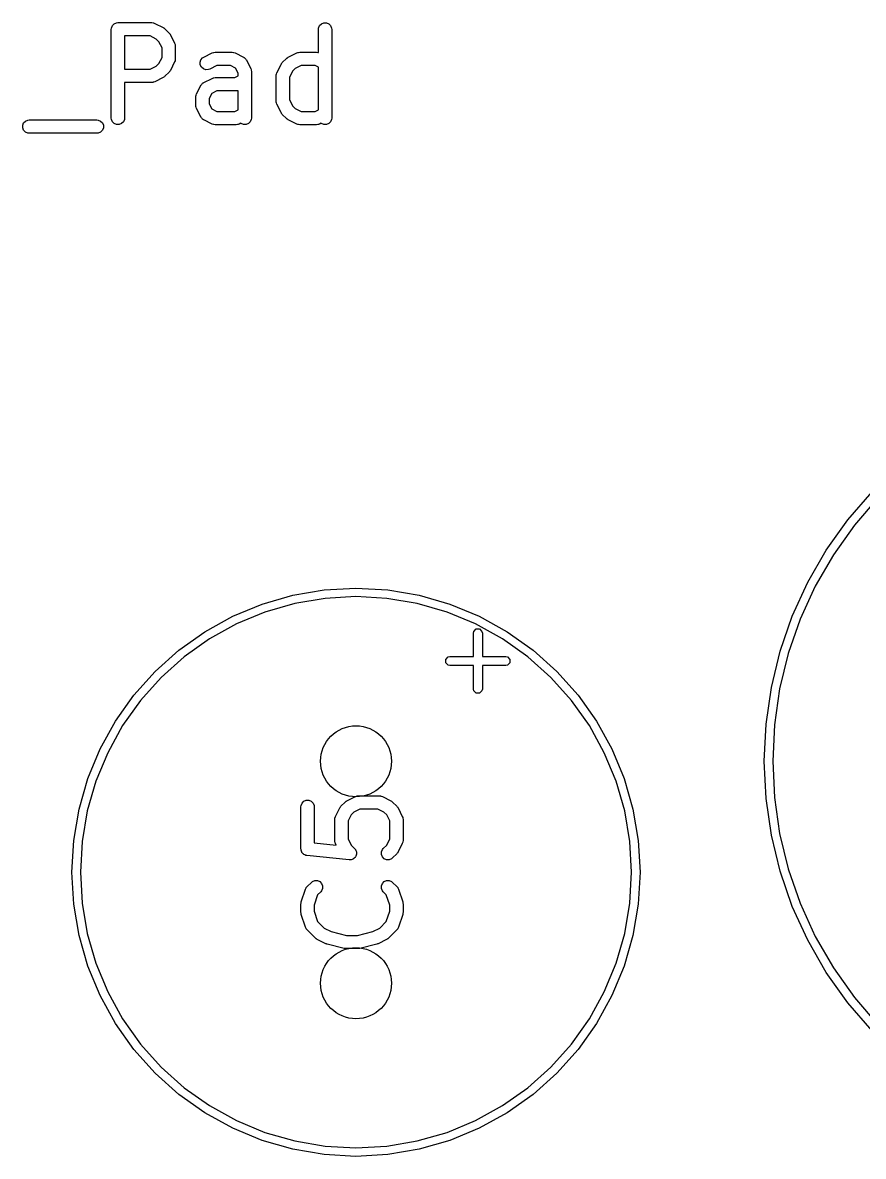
# Model space of a CAD drawing. Extents: x 2.68 to 10.38, y -4.66 to -2.29.
# Drawn here: x 3.125 to 3.497, y -2.793 to -2.291 of the extents above; entities that cross this region are included whole.
import ezdxf

# ---------------------------------------------------------------- set-up
doc = ezdxf.new("R2010")
doc.units = 0
doc.header["$MEASUREMENT"] = 0
doc.layers.add('BLACK', color=7, linetype='CONTINUOUS')

msp = doc.modelspace()

# ---------------------------------------------------------------- linework, layer by layer
at = {"layer": 'BLACK', "linetype": 'CONTINUOUS'}
for p, q in [((3.16396, -2.29292), (3.1644, -2.29186)), ((3.1644, -2.29186), (3.16521, -2.29104)), ((3.16521, -2.29104), (3.16628, -2.2906)), ((3.16628, -2.2906), (3.16685, -2.29054)), ((3.16685, -2.29054), (3.18185, -2.29054)), ((3.18185, -2.29054), (3.18243, -2.2906)), ((3.18243, -2.2906), (3.18253, -2.29064)), ((3.18253, -2.29064), (3.18263, -2.29065)), ((3.18263, -2.29065), (3.18317, -2.29086)), ((3.18317, -2.29086), (3.18692, -2.29273)), ((3.25582, -2.29292), (3.25626, -2.29186)), ((3.25626, -2.29186), (3.25708, -2.29104)), ((3.25708, -2.29104), (3.25814, -2.2906)), ((3.25814, -2.2906), (3.25929, -2.2906)), ((3.25929, -2.2906), (3.26036, -2.29104)), ((3.26036, -2.29104), (3.26117, -2.29186)), ((3.26117, -2.29186), (3.26161, -2.29292)), ((3.1639, -2.2935), (3.16396, -2.29292)), ((3.1639, -2.33287), (3.1639, -2.2935)), ((3.18116, -2.29645), (3.16981, -2.29645)), ((3.16981, -2.29645), (3.16981, -2.31117)), ((3.18385, -2.2978), (3.18116, -2.29645)), ((3.18692, -2.29273), (3.18717, -2.29289)), ((3.18717, -2.29289), (3.18724, -2.29292)), ((3.18724, -2.29292), (3.18732, -2.29298)), ((3.18732, -2.29298), (3.18741, -2.29304)), ((3.18741, -2.29304), (3.18746, -2.2931)), ((3.18746, -2.2931), (3.18769, -2.29328)), ((3.18769, -2.29328), (3.18956, -2.29516)), ((3.18956, -2.29516), (3.18975, -2.29538)), ((3.18975, -2.29538), (3.18981, -2.29544)), ((3.18981, -2.29544), (3.18987, -2.29552)), ((3.18987, -2.29552), (3.18993, -2.29561)), ((3.18993, -2.29561), (3.18996, -2.29568)), ((3.18996, -2.29568), (3.19012, -2.29593)), ((3.19012, -2.29593), (3.19199, -2.29968)), ((3.25576, -2.2935), (3.25582, -2.29292)), ((3.25576, -2.30378), (3.25576, -2.2935)), ((3.26161, -2.29292), (3.26167, -2.2935)), ((3.26167, -2.2935), (3.26167, -2.33287)), ((3.18505, -2.299), (3.18385, -2.2978)), ((3.1864, -2.30169), (3.18505, -2.299)), ((3.1864, -2.30592), (3.1864, -2.30169)), ((3.19199, -2.29968), (3.1922, -2.30022)), ((3.1922, -2.30022), (3.19221, -2.30032)), ((3.19221, -2.30032), (3.19225, -2.30042)), ((3.19225, -2.30042), (3.1923, -2.301)), ((3.1923, -2.301), (3.1923, -2.30662)), ((3.18505, -2.30862), (3.1864, -2.30592)), ((3.1922, -2.3074), (3.19199, -2.30794)), ((3.19221, -2.30729), (3.1922, -2.3074)), ((3.19225, -2.3072), (3.19221, -2.30729)), ((3.1923, -2.30662), (3.19225, -2.3072)), ((3.20329, -2.30813), (3.20366, -2.30703)), ((3.20366, -2.30703), (3.20441, -2.30616)), ((3.20441, -2.30616), (3.2049, -2.30585)), ((3.2049, -2.30585), (3.20865, -2.30398)), ((3.20865, -2.30398), (3.20919, -2.30377)), ((3.20919, -2.30377), (3.2093, -2.30376)), ((3.2093, -2.30376), (3.2094, -2.30372)), ((3.2094, -2.30372), (3.20997, -2.30367)), ((3.20997, -2.30367), (3.21747, -2.30367)), ((3.21747, -2.30367), (3.21805, -2.30372)), ((3.21805, -2.30372), (3.21815, -2.30376)), ((3.21815, -2.30376), (3.21825, -2.30377)), ((3.21825, -2.30377), (3.21879, -2.30398)), ((3.21879, -2.30398), (3.22254, -2.30585)), ((3.22254, -2.30585), (3.22264, -2.30591)), ((3.22264, -2.30591), (3.22268, -2.30593)), ((3.22268, -2.30593), (3.22274, -2.30598)), ((3.22274, -2.30598), (3.22303, -2.30616)), ((3.22303, -2.30616), (3.22328, -2.30644)), ((3.22328, -2.30644), (3.22356, -2.30668)), ((3.22356, -2.30668), (3.22374, -2.30698)), ((3.22374, -2.30698), (3.22379, -2.30703)), ((3.22379, -2.30703), (3.2238, -2.30708)), ((3.2238, -2.30708), (3.22386, -2.30717)), ((3.22386, -2.30717), (3.22574, -2.31092)), ((3.23976, -2.30828), (3.24163, -2.30641)), ((3.24163, -2.30641), (3.24186, -2.30622)), ((3.24186, -2.30622), (3.24191, -2.30616)), ((3.24191, -2.30616), (3.242, -2.30611)), ((3.242, -2.30611), (3.24208, -2.30604)), ((3.24208, -2.30604), (3.24215, -2.30601)), ((3.24215, -2.30601), (3.2424, -2.30585)), ((3.2424, -2.30585), (3.24615, -2.30398)), ((3.24615, -2.30398), (3.24669, -2.30377)), ((3.24669, -2.30377), (3.2468, -2.30376)), ((3.2468, -2.30376), (3.24689, -2.30372)), ((3.24689, -2.30372), (3.24747, -2.30367)), ((3.24747, -2.30367), (3.25497, -2.30367)), ((3.25497, -2.30367), (3.25554, -2.30372)), ((3.25554, -2.30372), (3.25564, -2.30376)), ((3.25564, -2.30376), (3.25575, -2.30377)), ((3.25575, -2.30377), (3.25576, -2.30378)), ((3.16981, -2.31117), (3.18116, -2.31117)), ((3.18116, -2.31117), (3.18385, -2.30982)), ((3.18385, -2.30982), (3.18505, -2.30862)), ((3.18956, -2.31246), (3.18769, -2.31433)), ((3.18975, -2.31223), (3.18956, -2.31246)), ((3.18981, -2.31218), (3.18975, -2.31223)), ((3.18987, -2.31209), (3.18981, -2.31218)), ((3.18993, -2.31201), (3.18987, -2.31209)), ((3.18996, -2.31194), (3.18993, -2.31201)), ((3.19012, -2.31169), (3.18996, -2.31194)), ((3.19199, -2.30794), (3.19012, -2.31169)), ((3.20338, -2.30927), (3.20329, -2.30813)), ((3.20389, -2.31031), (3.20338, -2.30927)), ((3.20476, -2.31106), (3.20389, -2.31031)), ((3.20585, -2.31142), (3.20476, -2.31106)), ((3.207, -2.31134), (3.20585, -2.31142)), ((3.20754, -2.31114), (3.207, -2.31134)), ((3.21067, -2.30957), (3.20754, -2.31114)), ((3.21678, -2.30957), (3.21067, -2.30957)), ((3.21902, -2.3107), (3.21678, -2.30957)), ((3.22014, -2.31294), (3.21902, -2.3107)), ((3.22574, -2.31092), (3.22595, -2.31146)), ((3.22595, -2.31146), (3.22595, -2.31157)), ((3.22595, -2.31157), (3.22599, -2.31167)), ((3.22599, -2.31167), (3.22605, -2.31224)), ((3.22605, -2.31224), (3.22605, -2.33287)), ((3.23733, -2.3128), (3.2392, -2.30905)), ((3.2392, -2.30905), (3.23936, -2.3088)), ((3.23936, -2.3088), (3.23939, -2.30873)), ((3.23939, -2.30873), (3.23946, -2.30865)), ((3.23946, -2.30865), (3.23951, -2.30856)), ((3.23951, -2.30856), (3.23957, -2.30851)), ((3.23957, -2.30851), (3.23976, -2.30828)), ((3.24427, -2.31212), (3.24292, -2.31482)), ((3.24547, -2.31092), (3.24427, -2.31212)), ((3.24817, -2.30957), (3.24547, -2.31092)), ((3.25427, -2.30957), (3.24817, -2.30957)), ((3.25576, -2.31032), (3.25427, -2.30957)), ((3.25576, -2.32917), (3.25576, -2.31032)), ((3.18185, -2.31707), (3.16981, -2.31707)), ((3.16981, -2.31707), (3.16981, -2.33287)), ((3.18243, -2.31702), (3.18185, -2.31707)), ((3.18253, -2.31697), (3.18243, -2.31702)), ((3.18263, -2.31697), (3.18253, -2.31697)), ((3.18317, -2.31676), (3.18263, -2.31697)), ((3.18692, -2.31489), (3.18317, -2.31676)), ((3.18717, -2.31473), (3.18692, -2.31489)), ((3.18724, -2.3147), (3.18717, -2.31473)), ((3.18732, -2.31463), (3.18724, -2.3147)), ((3.18741, -2.31458), (3.18732, -2.31463)), ((3.18746, -2.31452), (3.18741, -2.31458)), ((3.18769, -2.31433), (3.18746, -2.31452)), ((3.20389, -2.31793), (3.20417, -2.31769)), ((3.20417, -2.31769), (3.20441, -2.31741)), ((3.20441, -2.31741), (3.20471, -2.31723)), ((3.20471, -2.31723), (3.20476, -2.31718)), ((3.20476, -2.31718), (3.20481, -2.31716)), ((3.20481, -2.31716), (3.2049, -2.3171)), ((3.2049, -2.3171), (3.20865, -2.31523)), ((3.20865, -2.31523), (3.20919, -2.31502)), ((3.20919, -2.31502), (3.2093, -2.31501)), ((3.2093, -2.31501), (3.2094, -2.31497)), ((3.2094, -2.31497), (3.20997, -2.31492)), ((3.20997, -2.31492), (3.21865, -2.31492)), ((3.21865, -2.31492), (3.22014, -2.31417)), ((3.22014, -2.31417), (3.22014, -2.31294)), ((3.23702, -2.31412), (3.23707, -2.31354)), ((3.23702, -2.32537), (3.23702, -2.31412)), ((3.23707, -2.31354), (3.23711, -2.31345)), ((3.23711, -2.31345), (3.23712, -2.31334)), ((3.23712, -2.31334), (3.23733, -2.3128)), ((3.24292, -2.31482), (3.24292, -2.32467)), ((3.20149, -2.32282), (3.2015, -2.32271)), ((3.2015, -2.32271), (3.20171, -2.32217)), ((3.20171, -2.32217), (3.20358, -2.31842)), ((3.20358, -2.31842), (3.20364, -2.31833)), ((3.20364, -2.31833), (3.20366, -2.31828)), ((3.20366, -2.31828), (3.20371, -2.31822)), ((3.20371, -2.31822), (3.20389, -2.31793)), ((3.20843, -2.32194), (3.2073, -2.32419)), ((3.21067, -2.32082), (3.20843, -2.32194)), ((3.21935, -2.32082), (3.21067, -2.32082)), ((3.21992, -2.32076), (3.21935, -2.32082)), ((3.22002, -2.32072), (3.21992, -2.32076)), ((3.22013, -2.32072), (3.22002, -2.32072)), ((3.22014, -2.32071), (3.22013, -2.32072)), ((3.22014, -2.32917), (3.22014, -2.32071)), ((3.2014, -2.32349), (3.20145, -2.32292)), ((3.2014, -2.32724), (3.2014, -2.32349)), ((3.20145, -2.32782), (3.2014, -2.32724)), ((3.20145, -2.32292), (3.20149, -2.32282)), ((3.2073, -2.32419), (3.2073, -2.32655)), ((3.2073, -2.32655), (3.20843, -2.32879)), ((3.23707, -2.32594), (3.23702, -2.32537)), ((3.23711, -2.32604), (3.23707, -2.32594)), ((3.23712, -2.32615), (3.23711, -2.32604)), ((3.23733, -2.32669), (3.23712, -2.32615)), ((3.2392, -2.33044), (3.23733, -2.32669)), ((3.24292, -2.32467), (3.24427, -2.32737)), ((3.24427, -2.32737), (3.24547, -2.32857)), ((3.20149, -2.32792), (3.20145, -2.32782)), ((3.2015, -2.32802), (3.20149, -2.32792)), ((3.20171, -2.32856), (3.2015, -2.32802)), ((3.20358, -2.33231), (3.20171, -2.32856)), ((3.20364, -2.33241), (3.20358, -2.33231)), ((3.20366, -2.33245), (3.20364, -2.33241)), ((3.20371, -2.33251), (3.20366, -2.33245)), ((3.20389, -2.3328), (3.20371, -2.33251)), ((3.20417, -2.33304), (3.20389, -2.3328)), ((3.20843, -2.32879), (3.21067, -2.32991)), ((3.21067, -2.32991), (3.21865, -2.32991)), ((3.21865, -2.32991), (3.22014, -2.32917)), ((3.23936, -2.33069), (3.2392, -2.33044)), ((3.23939, -2.33076), (3.23936, -2.33069)), ((3.23946, -2.33084), (3.23939, -2.33076)), ((3.23951, -2.33093), (3.23946, -2.33084)), ((3.23957, -2.33098), (3.23951, -2.33093)), ((3.23976, -2.33121), (3.23957, -2.33098)), ((3.24163, -2.33308), (3.23976, -2.33121)), ((3.24547, -2.32857), (3.24817, -2.32991)), ((3.24817, -2.32991), (3.25427, -2.32991)), ((3.25427, -2.32991), (3.25576, -2.32917)), ((3.12459, -2.33604), (3.12503, -2.33498)), ((3.12459, -2.33719), (3.12459, -2.33604)), ((3.12503, -2.33826), (3.12459, -2.33719)), ((3.12503, -2.33498), (3.12584, -2.33416)), ((3.12584, -2.33416), (3.12691, -2.33372)), ((3.12691, -2.33372), (3.12748, -2.33366)), ((3.12748, -2.33366), (3.15748, -2.33366)), ((3.15748, -2.33366), (3.15806, -2.33372)), ((3.15806, -2.33372), (3.15912, -2.33416)), ((3.15912, -2.33416), (3.15994, -2.33498)), ((3.15994, -2.33498), (3.16038, -2.33604)), ((3.16038, -2.33719), (3.15994, -2.33826)), ((3.16038, -2.33604), (3.16038, -2.33719)), ((3.16396, -2.33344), (3.1639, -2.33287)), ((3.1644, -2.33451), (3.16396, -2.33344)), ((3.16521, -2.33532), (3.1644, -2.33451)), ((3.16628, -2.33576), (3.16521, -2.33532)), ((3.16743, -2.33576), (3.16628, -2.33576)), ((3.16849, -2.33532), (3.16743, -2.33576)), ((3.16931, -2.33451), (3.16849, -2.33532)), ((3.16975, -2.33344), (3.16931, -2.33451)), ((3.16981, -2.33287), (3.16975, -2.33344)), ((3.20441, -2.33332), (3.20417, -2.33304)), ((3.20471, -2.33351), (3.20441, -2.33332)), ((3.20476, -2.33356), (3.20471, -2.33351)), ((3.20481, -2.33357), (3.20476, -2.33356)), ((3.2049, -2.33363), (3.20481, -2.33357)), ((3.20865, -2.33551), (3.2049, -2.33363)), ((3.20919, -2.33571), (3.20865, -2.33551)), ((3.2093, -2.33572), (3.20919, -2.33571)), ((3.2094, -2.33576), (3.2093, -2.33572)), ((3.20997, -2.33582), (3.2094, -2.33576)), ((3.21935, -2.33582), (3.20997, -2.33582)), ((3.21992, -2.33576), (3.21935, -2.33582)), ((3.22002, -2.33572), (3.21992, -2.33576)), ((3.22013, -2.33571), (3.22002, -2.33572)), ((3.22067, -2.33551), (3.22013, -2.33571)), ((3.22132, -2.33518), (3.22067, -2.33551)), ((3.22146, -2.33532), (3.22132, -2.33518)), ((3.22252, -2.33576), (3.22146, -2.33532)), ((3.22367, -2.33576), (3.22252, -2.33576)), ((3.22474, -2.33532), (3.22367, -2.33576)), ((3.22555, -2.33451), (3.22474, -2.33532)), ((3.22599, -2.33344), (3.22555, -2.33451)), ((3.22605, -2.33287), (3.22599, -2.33344)), ((3.24186, -2.33327), (3.24163, -2.33308)), ((3.24191, -2.33332), (3.24186, -2.33327)), ((3.242, -2.33338), (3.24191, -2.33332)), ((3.24208, -2.33345), (3.242, -2.33338)), ((3.24215, -2.33348), (3.24208, -2.33345)), ((3.2424, -2.33363), (3.24215, -2.33348)), ((3.24615, -2.33551), (3.2424, -2.33363)), ((3.24669, -2.33571), (3.24615, -2.33551)), ((3.2468, -2.33572), (3.24669, -2.33571)), ((3.24689, -2.33576), (3.2468, -2.33572)), ((3.24747, -2.33582), (3.24689, -2.33576)), ((3.25497, -2.33582), (3.24747, -2.33582)), ((3.25554, -2.33576), (3.25497, -2.33582)), ((3.25564, -2.33572), (3.25554, -2.33576)), ((3.25575, -2.33571), (3.25564, -2.33572)), ((3.25629, -2.33551), (3.25575, -2.33571)), ((3.25694, -2.33518), (3.25629, -2.33551)), ((3.25708, -2.33532), (3.25694, -2.33518)), ((3.25814, -2.33576), (3.25708, -2.33532)), ((3.25929, -2.33576), (3.25814, -2.33576)), ((3.26036, -2.33532), (3.25929, -2.33576)), ((3.26117, -2.33451), (3.26036, -2.33532)), ((3.26161, -2.33344), (3.26117, -2.33451)), ((3.26167, -2.33287), (3.26161, -2.33344)), ((3.12584, -2.33907), (3.12503, -2.33826)), ((3.12691, -2.33951), (3.12584, -2.33907)), ((3.12748, -2.33957), (3.12691, -2.33951)), ((3.15748, -2.33957), (3.12748, -2.33957)), ((3.15806, -2.33951), (3.15748, -2.33957)), ((3.15912, -2.33907), (3.15806, -2.33951)), ((3.15994, -2.33826), (3.15912, -2.33907)), ((3.4906, -2.51103), (3.5014, -2.49857)), ((3.50411, -2.50115), (3.49355, -2.51334)), ((3.48104, -2.52446), (3.4906, -2.51103)), ((3.49355, -2.51334), (3.48419, -2.52648)), ((3.4728, -2.53873), (3.48104, -2.52446)), ((3.48419, -2.52648), (3.47613, -2.54045)), ((3.46595, -2.55373), (3.4728, -2.53873)), ((3.24441, -2.5445), (3.25834, -2.54213)), ((3.25834, -2.54213), (3.27244, -2.54134)), ((3.27244, -2.54134), (3.28655, -2.54213)), ((3.28655, -2.54213), (3.30048, -2.5445)), ((3.47613, -2.54045), (3.46943, -2.55512)), ((3.21778, -2.55381), (3.23083, -2.54841)), ((3.23083, -2.54841), (3.24441, -2.5445)), ((3.24524, -2.54815), (3.23207, -2.55194)), ((3.25875, -2.54585), (3.24524, -2.54815)), ((3.27244, -2.54508), (3.25875, -2.54585)), ((3.28613, -2.54585), (3.27244, -2.54508)), ((3.29964, -2.54815), (3.28613, -2.54585)), ((3.31281, -2.55194), (3.29964, -2.54815)), ((3.30048, -2.5445), (3.31405, -2.54841)), ((3.31405, -2.54841), (3.3271, -2.55381)), ((3.20541, -2.56065), (3.21778, -2.55381)), ((3.23207, -2.55194), (3.2194, -2.55719)), ((3.32548, -2.55719), (3.31281, -2.55194)), ((3.3271, -2.55381), (3.33947, -2.56065)), ((3.46056, -2.56931), (3.46595, -2.55373)), ((3.2194, -2.55719), (3.20741, -2.56382)), ((3.33748, -2.56382), (3.32548, -2.55719)), ((3.46943, -2.55512), (3.46415, -2.57036)), ((3.19389, -2.56882), (3.20541, -2.56065)), ((3.20741, -2.56382), (3.19623, -2.57175)), ((3.32455, -2.56126), (3.3247, -2.56051)), ((3.32455, -2.57169), (3.32455, -2.56126)), ((3.3247, -2.56051), (3.32576, -2.55944)), ((3.32576, -2.55944), (3.32727, -2.55944)), ((3.32727, -2.55944), (3.32833, -2.56051)), ((3.32833, -2.56051), (3.32848, -2.56126)), ((3.32848, -2.56126), (3.32848, -2.57169)), ((3.34866, -2.57175), (3.33748, -2.56382)), ((3.33947, -2.56065), (3.35099, -2.56882)), ((3.18336, -2.57824), (3.19389, -2.56882)), ((3.35099, -2.56882), (3.36153, -2.57824)), ((3.19623, -2.57175), (3.186, -2.58089)), ((3.3123, -2.57291), (3.31336, -2.57184)), ((3.3123, -2.57442), (3.3123, -2.57291)), ((3.31336, -2.57184), (3.31411, -2.57169)), ((3.31411, -2.57169), (3.32455, -2.57169)), ((3.32848, -2.57169), (3.33892, -2.57169)), ((3.33892, -2.57169), (3.33967, -2.57184)), ((3.33967, -2.57184), (3.34074, -2.57291)), ((3.34074, -2.57291), (3.34074, -2.57442)), ((3.35888, -2.58089), (3.34866, -2.57175)), ((3.45667, -2.58533), (3.46056, -2.56931)), ((3.46415, -2.57036), (3.46035, -2.58604)), ((3.17394, -2.58877), (3.18336, -2.57824)), ((3.31336, -2.57548), (3.3123, -2.57442)), ((3.31411, -2.57563), (3.31336, -2.57548)), ((3.32455, -2.57563), (3.31411, -2.57563)), ((3.32455, -2.58606), (3.32455, -2.57563)), ((3.33892, -2.57563), (3.32848, -2.57563)), ((3.32848, -2.57563), (3.32848, -2.58606)), ((3.33967, -2.57548), (3.33892, -2.57563)), ((3.34074, -2.57442), (3.33967, -2.57548)), ((3.36153, -2.57824), (3.37094, -2.58877)), ((3.186, -2.58089), (3.17687, -2.59111)), ((3.36801, -2.59111), (3.35888, -2.58089)), ((3.16577, -2.6003), (3.17394, -2.58877)), ((3.3247, -2.58682), (3.32455, -2.58606)), ((3.32576, -2.58788), (3.3247, -2.58682)), ((3.32727, -2.58788), (3.32576, -2.58788)), ((3.32833, -2.58682), (3.32727, -2.58788)), ((3.32848, -2.58606), (3.32833, -2.58682)), ((3.37094, -2.58877), (3.37911, -2.6003)), ((3.45433, -2.60164), (3.45667, -2.58533)), ((3.46035, -2.58604), (3.45806, -2.602)), ((3.17687, -2.59111), (3.16894, -2.60229)), ((3.37594, -2.60229), (3.36801, -2.59111)), ((3.15893, -2.61266), (3.16577, -2.6003)), ((3.16894, -2.60229), (3.16231, -2.61429)), ((3.38258, -2.61429), (3.37594, -2.60229)), ((3.37911, -2.6003), (3.38595, -2.61266)), ((3.45354, -2.61811), (3.45433, -2.60164)), ((3.45806, -2.602), (3.45729, -2.61811)), ((3.15353, -2.62571), (3.15893, -2.61266)), ((3.16231, -2.61429), (3.15706, -2.62695)), ((3.38782, -2.62695), (3.38258, -2.61429)), ((3.38595, -2.61266), (3.39136, -2.62571)), ((3.45433, -2.63458), (3.45354, -2.61811)), ((3.45729, -2.61811), (3.45806, -2.63422)), ((3.14962, -2.63929), (3.15353, -2.62571)), ((3.15706, -2.62695), (3.15327, -2.64012)), ((3.39162, -2.64012), (3.38782, -2.62695)), ((3.39136, -2.62571), (3.39527, -2.63929)), ((3.2684, -2.63562), (3.27215, -2.63375)), ((3.27215, -2.63375), (3.27269, -2.63354)), ((3.27269, -2.63354), (3.2728, -2.63353)), ((3.2728, -2.63353), (3.2729, -2.63349)), ((3.2729, -2.63349), (3.27347, -2.63344)), ((3.27347, -2.63344), (3.28285, -2.63344)), ((3.28285, -2.63344), (3.28342, -2.63349)), ((3.28342, -2.63349), (3.28352, -2.63353)), ((3.28352, -2.63353), (3.28363, -2.63354)), ((3.28363, -2.63354), (3.28417, -2.63375)), ((3.28417, -2.63375), (3.28792, -2.63562)), ((3.45806, -2.63422), (3.46035, -2.65019)), ((3.14725, -2.65322), (3.14962, -2.63929)), ((3.24802, -2.63826), (3.24808, -2.63769)), ((3.24802, -2.65701), (3.24802, -2.63826)), ((3.24808, -2.63769), (3.24852, -2.63662)), ((3.24852, -2.63662), (3.24934, -2.63581)), ((3.24934, -2.63581), (3.2504, -2.63537)), ((3.2504, -2.63537), (3.25155, -2.63537)), ((3.25155, -2.63537), (3.25262, -2.63581)), ((3.25262, -2.63581), (3.25343, -2.63662)), ((3.25343, -2.63662), (3.25387, -2.63769)), ((3.25387, -2.63769), (3.25393, -2.63826)), ((3.25393, -2.63826), (3.25393, -2.65434)), ((3.26333, -2.64257), (3.26521, -2.63882)), ((3.26521, -2.63882), (3.26537, -2.63857)), ((3.26537, -2.63857), (3.26539, -2.6385)), ((3.26539, -2.6385), (3.26546, -2.63842)), ((3.26546, -2.63842), (3.26552, -2.63833)), ((3.26552, -2.63833), (3.26558, -2.63828)), ((3.26558, -2.63828), (3.26576, -2.63805)), ((3.26576, -2.63805), (3.26764, -2.63618)), ((3.26764, -2.63618), (3.26786, -2.63599)), ((3.26786, -2.63599), (3.26791, -2.63593)), ((3.26791, -2.63593), (3.268, -2.63588)), ((3.268, -2.63588), (3.26808, -2.63581)), ((3.26808, -2.63581), (3.26816, -2.63578)), ((3.26816, -2.63578), (3.2684, -2.63562)), ((3.27417, -2.63934), (3.27147, -2.64069)), ((3.28215, -2.63934), (3.27417, -2.63934)), ((3.28485, -2.64069), (3.28215, -2.63934)), ((3.28792, -2.63562), (3.28817, -2.63578)), ((3.28817, -2.63578), (3.28824, -2.63581)), ((3.28824, -2.63581), (3.28832, -2.63588)), ((3.28832, -2.63588), (3.28841, -2.63593)), ((3.28841, -2.63593), (3.28846, -2.63599)), ((3.28846, -2.63599), (3.28869, -2.63618)), ((3.28869, -2.63618), (3.29056, -2.63805)), ((3.29056, -2.63805), (3.29075, -2.63828)), ((3.29075, -2.63828), (3.29081, -2.63833)), ((3.29081, -2.63833), (3.29086, -2.63842)), ((3.29086, -2.63842), (3.29093, -2.6385)), ((3.29093, -2.6385), (3.29096, -2.63857)), ((3.29096, -2.63857), (3.29111, -2.63882)), ((3.29111, -2.63882), (3.29299, -2.64257)), ((3.39527, -2.63929), (3.39763, -2.65322)), ((3.45667, -2.65089), (3.45433, -2.63458)), ((3.15327, -2.64012), (3.15097, -2.65364)), ((3.26302, -2.64389), (3.26308, -2.64331)), ((3.26302, -2.65326), (3.26302, -2.64389)), ((3.26308, -2.64331), (3.26312, -2.64321)), ((3.26312, -2.64321), (3.26313, -2.64311)), ((3.26313, -2.64311), (3.26333, -2.64257)), ((3.27028, -2.64189), (3.26893, -2.64459)), ((3.27147, -2.64069), (3.27028, -2.64189)), ((3.28605, -2.64189), (3.28485, -2.64069)), ((3.28739, -2.64459), (3.28605, -2.64189)), ((3.29299, -2.64257), (3.2932, -2.64311)), ((3.2932, -2.64311), (3.2932, -2.64321)), ((3.2932, -2.64321), (3.29324, -2.64331)), ((3.29324, -2.64331), (3.2933, -2.64389)), ((3.2933, -2.64389), (3.2933, -2.65326)), ((3.39391, -2.65364), (3.39162, -2.64012)), ((3.26893, -2.64459), (3.26893, -2.65257)), ((3.28739, -2.65257), (3.28739, -2.64459)), ((3.14646, -2.66732), (3.14725, -2.65322)), ((3.15097, -2.65364), (3.1502, -2.66732)), ((3.25393, -2.65434), (3.2637, -2.65532)), ((3.26308, -2.65384), (3.26302, -2.65326)), ((3.26312, -2.65394), (3.26308, -2.65384)), ((3.26313, -2.65404), (3.26312, -2.65394)), ((3.26333, -2.65458), (3.26313, -2.65404)), ((3.2637, -2.65532), (3.26333, -2.65458)), ((3.26893, -2.65257), (3.27028, -2.65526)), ((3.28605, -2.65526), (3.28739, -2.65257)), ((3.29299, -2.65458), (3.29111, -2.65833)), ((3.2932, -2.65404), (3.29299, -2.65458)), ((3.29324, -2.65384), (3.2932, -2.65394)), ((3.2932, -2.65394), (3.2932, -2.65404)), ((3.2933, -2.65326), (3.29324, -2.65384)), ((3.39468, -2.66732), (3.39391, -2.65364)), ((3.39763, -2.65322), (3.39843, -2.66732)), ((3.46056, -2.66691), (3.45667, -2.65089)), ((3.46035, -2.65019), (3.46415, -2.66586)), ((3.24805, -2.65722), (3.24802, -2.65701)), ((3.24804, -2.6573), (3.24805, -2.65722)), ((3.24806, -2.65737), (3.24804, -2.6573)), ((3.24808, -2.65759), (3.24806, -2.65737)), ((3.24825, -2.65799), (3.24808, -2.65759)), ((3.24837, -2.6584), (3.24825, -2.65799)), ((3.24847, -2.65851), (3.24837, -2.6584)), ((3.24852, -2.65865), (3.24847, -2.65851)), ((3.24883, -2.65896), (3.24852, -2.65865)), ((3.2491, -2.65929), (3.24883, -2.65896)), ((3.24923, -2.65936), (3.2491, -2.65929)), ((3.24934, -2.65947), (3.24923, -2.65936)), ((3.24974, -2.65963), (3.24934, -2.65947)), ((3.27028, -2.65526), (3.27181, -2.6568)), ((3.27181, -2.6568), (3.27218, -2.65725)), ((3.27218, -2.65725), (3.27224, -2.65738)), ((3.27224, -2.65738), (3.27233, -2.6575)), ((3.27233, -2.6575), (3.27246, -2.65791)), ((3.27246, -2.65791), (3.27262, -2.65831)), ((3.27256, -2.6596), (3.27255, -2.65975)), ((3.27262, -2.65946), (3.27256, -2.6596)), ((3.27262, -2.65831), (3.27262, -2.65846)), ((3.27262, -2.65846), (3.27266, -2.6586)), ((3.27266, -2.6586), (3.27262, -2.65903)), ((3.27262, -2.65903), (3.27262, -2.65946)), ((3.2837, -2.65831), (3.28414, -2.65725)), ((3.2837, -2.65946), (3.2837, -2.65831)), ((3.28414, -2.66053), (3.2837, -2.65946)), ((3.28414, -2.65725), (3.28451, -2.6568)), ((3.28451, -2.6568), (3.28605, -2.65526)), ((3.29056, -2.6591), (3.28869, -2.66097)), ((3.29075, -2.65887), (3.29056, -2.6591)), ((3.29081, -2.65882), (3.29075, -2.65887)), ((3.29086, -2.65873), (3.29081, -2.65882)), ((3.29093, -2.65865), (3.29086, -2.65873)), ((3.29096, -2.65858), (3.29093, -2.65865)), ((3.29111, -2.65833), (3.29096, -2.65858)), ((3.25012, -2.65984), (3.24974, -2.65963)), ((3.25033, -2.65988), (3.25012, -2.65984)), ((3.2504, -2.65991), (3.25033, -2.65988)), ((3.25047, -2.65991), (3.2504, -2.65991)), ((3.25068, -2.65995), (3.25047, -2.65991)), ((3.26943, -2.66182), (3.25068, -2.65995)), ((3.27001, -2.66183), (3.26943, -2.66182)), ((3.27015, -2.66178), (3.27001, -2.66183)), ((3.2703, -2.66178), (3.27015, -2.66178)), ((3.2707, -2.66162), (3.2703, -2.66178)), ((3.27111, -2.66149), (3.2707, -2.66162)), ((3.27123, -2.6614), (3.27111, -2.66149)), ((3.27137, -2.66134), (3.27123, -2.6614)), ((3.27167, -2.66104), (3.27137, -2.66134)), ((3.272, -2.66076), (3.27167, -2.66104)), ((3.27207, -2.66063), (3.272, -2.66076)), ((3.27218, -2.66053), (3.27207, -2.66063)), ((3.27234, -2.66013), (3.27218, -2.66053)), ((3.27255, -2.65975), (3.27234, -2.66013)), ((3.28496, -2.66134), (3.28414, -2.66053)), ((3.28602, -2.66178), (3.28496, -2.66134)), ((3.28717, -2.66178), (3.28602, -2.66178)), ((3.28824, -2.66134), (3.28717, -2.66178)), ((3.28869, -2.66097), (3.28824, -2.66134)), ((3.14725, -2.68143), (3.14646, -2.66732)), ((3.1502, -2.66732), (3.15097, -2.68101)), ((3.39391, -2.68101), (3.39468, -2.66732)), ((3.39843, -2.66732), (3.39763, -2.68143)), ((3.46595, -2.68249), (3.46056, -2.66691)), ((3.46415, -2.66586), (3.46943, -2.6811)), ((3.25005, -2.67483), (3.25029, -2.6743)), ((3.25029, -2.6743), (3.25036, -2.67422)), ((3.25036, -2.67422), (3.2504, -2.67412)), ((3.2504, -2.67412), (3.25076, -2.67367)), ((3.25076, -2.67367), (3.25264, -2.6718)), ((3.25264, -2.6718), (3.25309, -2.67143)), ((3.25309, -2.67143), (3.25415, -2.67099)), ((3.25415, -2.67099), (3.2553, -2.67099)), ((3.2553, -2.67099), (3.25637, -2.67143)), ((3.25637, -2.67143), (3.25718, -2.67224)), ((3.25718, -2.67224), (3.25762, -2.67331)), ((3.25762, -2.67446), (3.25718, -2.67552)), ((3.25762, -2.67331), (3.25762, -2.67446)), ((3.2837, -2.67331), (3.28414, -2.67224)), ((3.2837, -2.67446), (3.2837, -2.67331)), ((3.28414, -2.67552), (3.2837, -2.67446)), ((3.28414, -2.67224), (3.28496, -2.67143)), ((3.28496, -2.67143), (3.28602, -2.67099)), ((3.28602, -2.67099), (3.28717, -2.67099)), ((3.28717, -2.67099), (3.28824, -2.67143)), ((3.28824, -2.67143), (3.28869, -2.6718)), ((3.28869, -2.6718), (3.29056, -2.67367)), ((3.29056, -2.67367), (3.29093, -2.67412)), ((3.29093, -2.67412), (3.29097, -2.67422)), ((3.29097, -2.67422), (3.29104, -2.6743)), ((3.29104, -2.6743), (3.29127, -2.67483)), ((3.24818, -2.68045), (3.25005, -2.67483)), ((3.25543, -2.67735), (3.25393, -2.68186)), ((3.25681, -2.67597), (3.25543, -2.67735)), ((3.25718, -2.67552), (3.25681, -2.67597)), ((3.28451, -2.67597), (3.28414, -2.67552)), ((3.28589, -2.67735), (3.28451, -2.67597)), ((3.28739, -2.68186), (3.28589, -2.67735)), ((3.29127, -2.67483), (3.29315, -2.68045)), ((3.14962, -2.69536), (3.14725, -2.68143)), ((3.15097, -2.68101), (3.15327, -2.69452)), ((3.24802, -2.68138), (3.24805, -2.68109)), ((3.24802, -2.68513), (3.24802, -2.68138)), ((3.24805, -2.68101), (3.24807, -2.68091)), ((3.24805, -2.68109), (3.24805, -2.68101)), ((3.24807, -2.68091), (3.24808, -2.68081)), ((3.24808, -2.68081), (3.24811, -2.68074)), ((3.24811, -2.68074), (3.24818, -2.68045)), ((3.25393, -2.68186), (3.25393, -2.68465)), ((3.25393, -2.68465), (3.25543, -2.68916)), ((3.28589, -2.68916), (3.28739, -2.68465)), ((3.28739, -2.68465), (3.28739, -2.68186)), ((3.29315, -2.68045), (3.29321, -2.68074)), ((3.29321, -2.68074), (3.29324, -2.68081)), ((3.29324, -2.68081), (3.29325, -2.68091)), ((3.29325, -2.68091), (3.29328, -2.68101)), ((3.29328, -2.68101), (3.29327, -2.68109)), ((3.29327, -2.68109), (3.2933, -2.68138)), ((3.2933, -2.68138), (3.2933, -2.68513)), ((3.39162, -2.69452), (3.39391, -2.68101)), ((3.39763, -2.68143), (3.39527, -2.69536)), ((3.4728, -2.69749), (3.46595, -2.68249)), ((3.46943, -2.6811), (3.47613, -2.69577)), ((3.24805, -2.68542), (3.24802, -2.68513)), ((3.24805, -2.6855), (3.24805, -2.68542)), ((3.24807, -2.6856), (3.24805, -2.6855)), ((3.24808, -2.68571), (3.24807, -2.6856)), ((3.24811, -2.68578), (3.24808, -2.68571)), ((3.24818, -2.68607), (3.24811, -2.68578)), ((3.25005, -2.69169), (3.24818, -2.68607)), ((3.25543, -2.68916), (3.25835, -2.69208)), ((3.28297, -2.69208), (3.28589, -2.68916)), ((3.29315, -2.68607), (3.29127, -2.69169)), ((3.29321, -2.68578), (3.29315, -2.68607)), ((3.29324, -2.68571), (3.29321, -2.68578)), ((3.29325, -2.6856), (3.29324, -2.68571)), ((3.29328, -2.6855), (3.29325, -2.6856)), ((3.2933, -2.68513), (3.29327, -2.68542)), ((3.29327, -2.68542), (3.29328, -2.6855)), ((3.15327, -2.69452), (3.15706, -2.7077)), ((3.25029, -2.69222), (3.25005, -2.69169)), ((3.25036, -2.6923), (3.25029, -2.69222)), ((3.2504, -2.6924), (3.25036, -2.6923)), ((3.25076, -2.69285), (3.2504, -2.6924)), ((3.25451, -2.69659), (3.25076, -2.69285)), ((3.25835, -2.69208), (3.26138, -2.6936)), ((3.26138, -2.6936), (3.26821, -2.6953)), ((3.27311, -2.6953), (3.27994, -2.6936)), ((3.27994, -2.6936), (3.28297, -2.69208)), ((3.29056, -2.69285), (3.28681, -2.69659)), ((3.29093, -2.6924), (3.29056, -2.69285)), ((3.29097, -2.6923), (3.29093, -2.6924)), ((3.29104, -2.69222), (3.29097, -2.6923)), ((3.29127, -2.69169), (3.29104, -2.69222)), ((3.38782, -2.7077), (3.39162, -2.69452)), ((3.15353, -2.70893), (3.14962, -2.69536)), ((3.25474, -2.69678), (3.25451, -2.69659)), ((3.25479, -2.69684), (3.25474, -2.69678)), ((3.25488, -2.6969), (3.25479, -2.69684)), ((3.25496, -2.69696), (3.25488, -2.6969)), ((3.25503, -2.69699), (3.25496, -2.69696)), ((3.25528, -2.69715), (3.25503, -2.69699)), ((3.25903, -2.69902), (3.25528, -2.69715)), ((3.25907, -2.69904), (3.25903, -2.69902)), ((3.25909, -2.69905), (3.25907, -2.69904)), ((3.25933, -2.69914), (3.25909, -2.69905)), ((3.25957, -2.69923), (3.25933, -2.69914)), ((3.25959, -2.69923), (3.25957, -2.69923)), ((3.25963, -2.69925), (3.25959, -2.69923)), ((3.26713, -2.70112), (3.25963, -2.69925)), ((3.26821, -2.6953), (3.27311, -2.6953)), ((3.28169, -2.69925), (3.27419, -2.70112)), ((3.28173, -2.69923), (3.28169, -2.69925)), ((3.28175, -2.69923), (3.28173, -2.69923)), ((3.28199, -2.69914), (3.28175, -2.69923)), ((3.28223, -2.69905), (3.28199, -2.69914)), ((3.28225, -2.69904), (3.28223, -2.69905)), ((3.28229, -2.69902), (3.28225, -2.69904)), ((3.28604, -2.69715), (3.28229, -2.69902)), ((3.28629, -2.69699), (3.28604, -2.69715)), ((3.28636, -2.69696), (3.28629, -2.69699)), ((3.28644, -2.6969), (3.28636, -2.69696)), ((3.28653, -2.69684), (3.28644, -2.6969)), ((3.28658, -2.69678), (3.28653, -2.69684)), ((3.28681, -2.69659), (3.28658, -2.69678)), ((3.39527, -2.69536), (3.39136, -2.70893)), ((3.48104, -2.71176), (3.4728, -2.69749)), ((3.47613, -2.69577), (3.48419, -2.70974)), ((3.26723, -2.70114), (3.26713, -2.70112)), ((3.26727, -2.70115), (3.26723, -2.70114)), ((3.26749, -2.70117), (3.26727, -2.70115)), ((3.26771, -2.70121), (3.26749, -2.70117)), ((3.26775, -2.7012), (3.26771, -2.70121)), ((3.26785, -2.70121), (3.26775, -2.7012)), ((3.27347, -2.70121), (3.26785, -2.70121)), ((3.27357, -2.7012), (3.27347, -2.70121)), ((3.27362, -2.70121), (3.27357, -2.7012)), ((3.27383, -2.70117), (3.27362, -2.70121)), ((3.27405, -2.70115), (3.27383, -2.70117)), ((3.27409, -2.70114), (3.27405, -2.70115)), ((3.27419, -2.70112), (3.27409, -2.70114)), ((3.15893, -2.72199), (3.15353, -2.70893)), ((3.15706, -2.7077), (3.16231, -2.72036)), ((3.38258, -2.72036), (3.38782, -2.7077)), ((3.39136, -2.70893), (3.38595, -2.72199)), ((3.48419, -2.70974), (3.49355, -2.72288)), ((3.4906, -2.72519), (3.48104, -2.71176)), ((3.16577, -2.73435), (3.15893, -2.72199)), ((3.16231, -2.72036), (3.16894, -2.73236)), ((3.37594, -2.73236), (3.38258, -2.72036)), ((3.38595, -2.72199), (3.37911, -2.73435)), ((3.49355, -2.72288), (3.50411, -2.73507)), ((3.5014, -2.73765), (3.4906, -2.72519)), ((3.17394, -2.74587), (3.16577, -2.73435)), ((3.16894, -2.73236), (3.17687, -2.74354)), ((3.36801, -2.74354), (3.37594, -2.73236)), ((3.37911, -2.73435), (3.37094, -2.74587)), ((3.17687, -2.74354), (3.186, -2.75376)), ((3.35888, -2.75376), (3.36801, -2.74354)), ((3.18336, -2.75641), (3.17394, -2.74587)), ((3.37094, -2.74587), (3.36153, -2.75641)), ((3.186, -2.75376), (3.19623, -2.76289)), ((3.34866, -2.76289), (3.35888, -2.75376)), ((3.19389, -2.76582), (3.18336, -2.75641)), ((3.36153, -2.75641), (3.35099, -2.76582)), ((3.19623, -2.76289), (3.20741, -2.77083)), ((3.33748, -2.77083), (3.34866, -2.76289)), ((3.20541, -2.774), (3.19389, -2.76582)), ((3.35099, -2.76582), (3.33947, -2.774)), ((3.21778, -2.78083), (3.20541, -2.774)), ((3.20741, -2.77083), (3.2194, -2.77746)), ((3.32548, -2.77746), (3.33748, -2.77083)), ((3.33947, -2.774), (3.3271, -2.78083)), ((3.2194, -2.77746), (3.23207, -2.7827)), ((3.31281, -2.7827), (3.32548, -2.77746)), ((3.23083, -2.78624), (3.21778, -2.78083)), ((3.23207, -2.7827), (3.24524, -2.7865)), ((3.29964, -2.7865), (3.31281, -2.7827)), ((3.3271, -2.78083), (3.31405, -2.78624)), ((3.24441, -2.79015), (3.23083, -2.78624)), ((3.25834, -2.79251), (3.24441, -2.79015)), ((3.24524, -2.7865), (3.25875, -2.78879)), ((3.25875, -2.78879), (3.27244, -2.78956)), ((3.27244, -2.78956), (3.28613, -2.78879)), ((3.28613, -2.78879), (3.29964, -2.7865)), ((3.30048, -2.79015), (3.28655, -2.79251)), ((3.31405, -2.78624), (3.30048, -2.79015)), ((3.27244, -2.79331), (3.25834, -2.79251)), ((3.28655, -2.79251), (3.27244, -2.79331))]:
    msp.add_line(p, q, dxfattribs=at)
at = {"layer": 'BLACK'}
for centre in [(3.27244, -2.61811), (3.27244, -2.71654)]:
    msp.add_circle(centre, 0.01575, dxfattribs=at)

doc.saveas('drawing.dxf')
